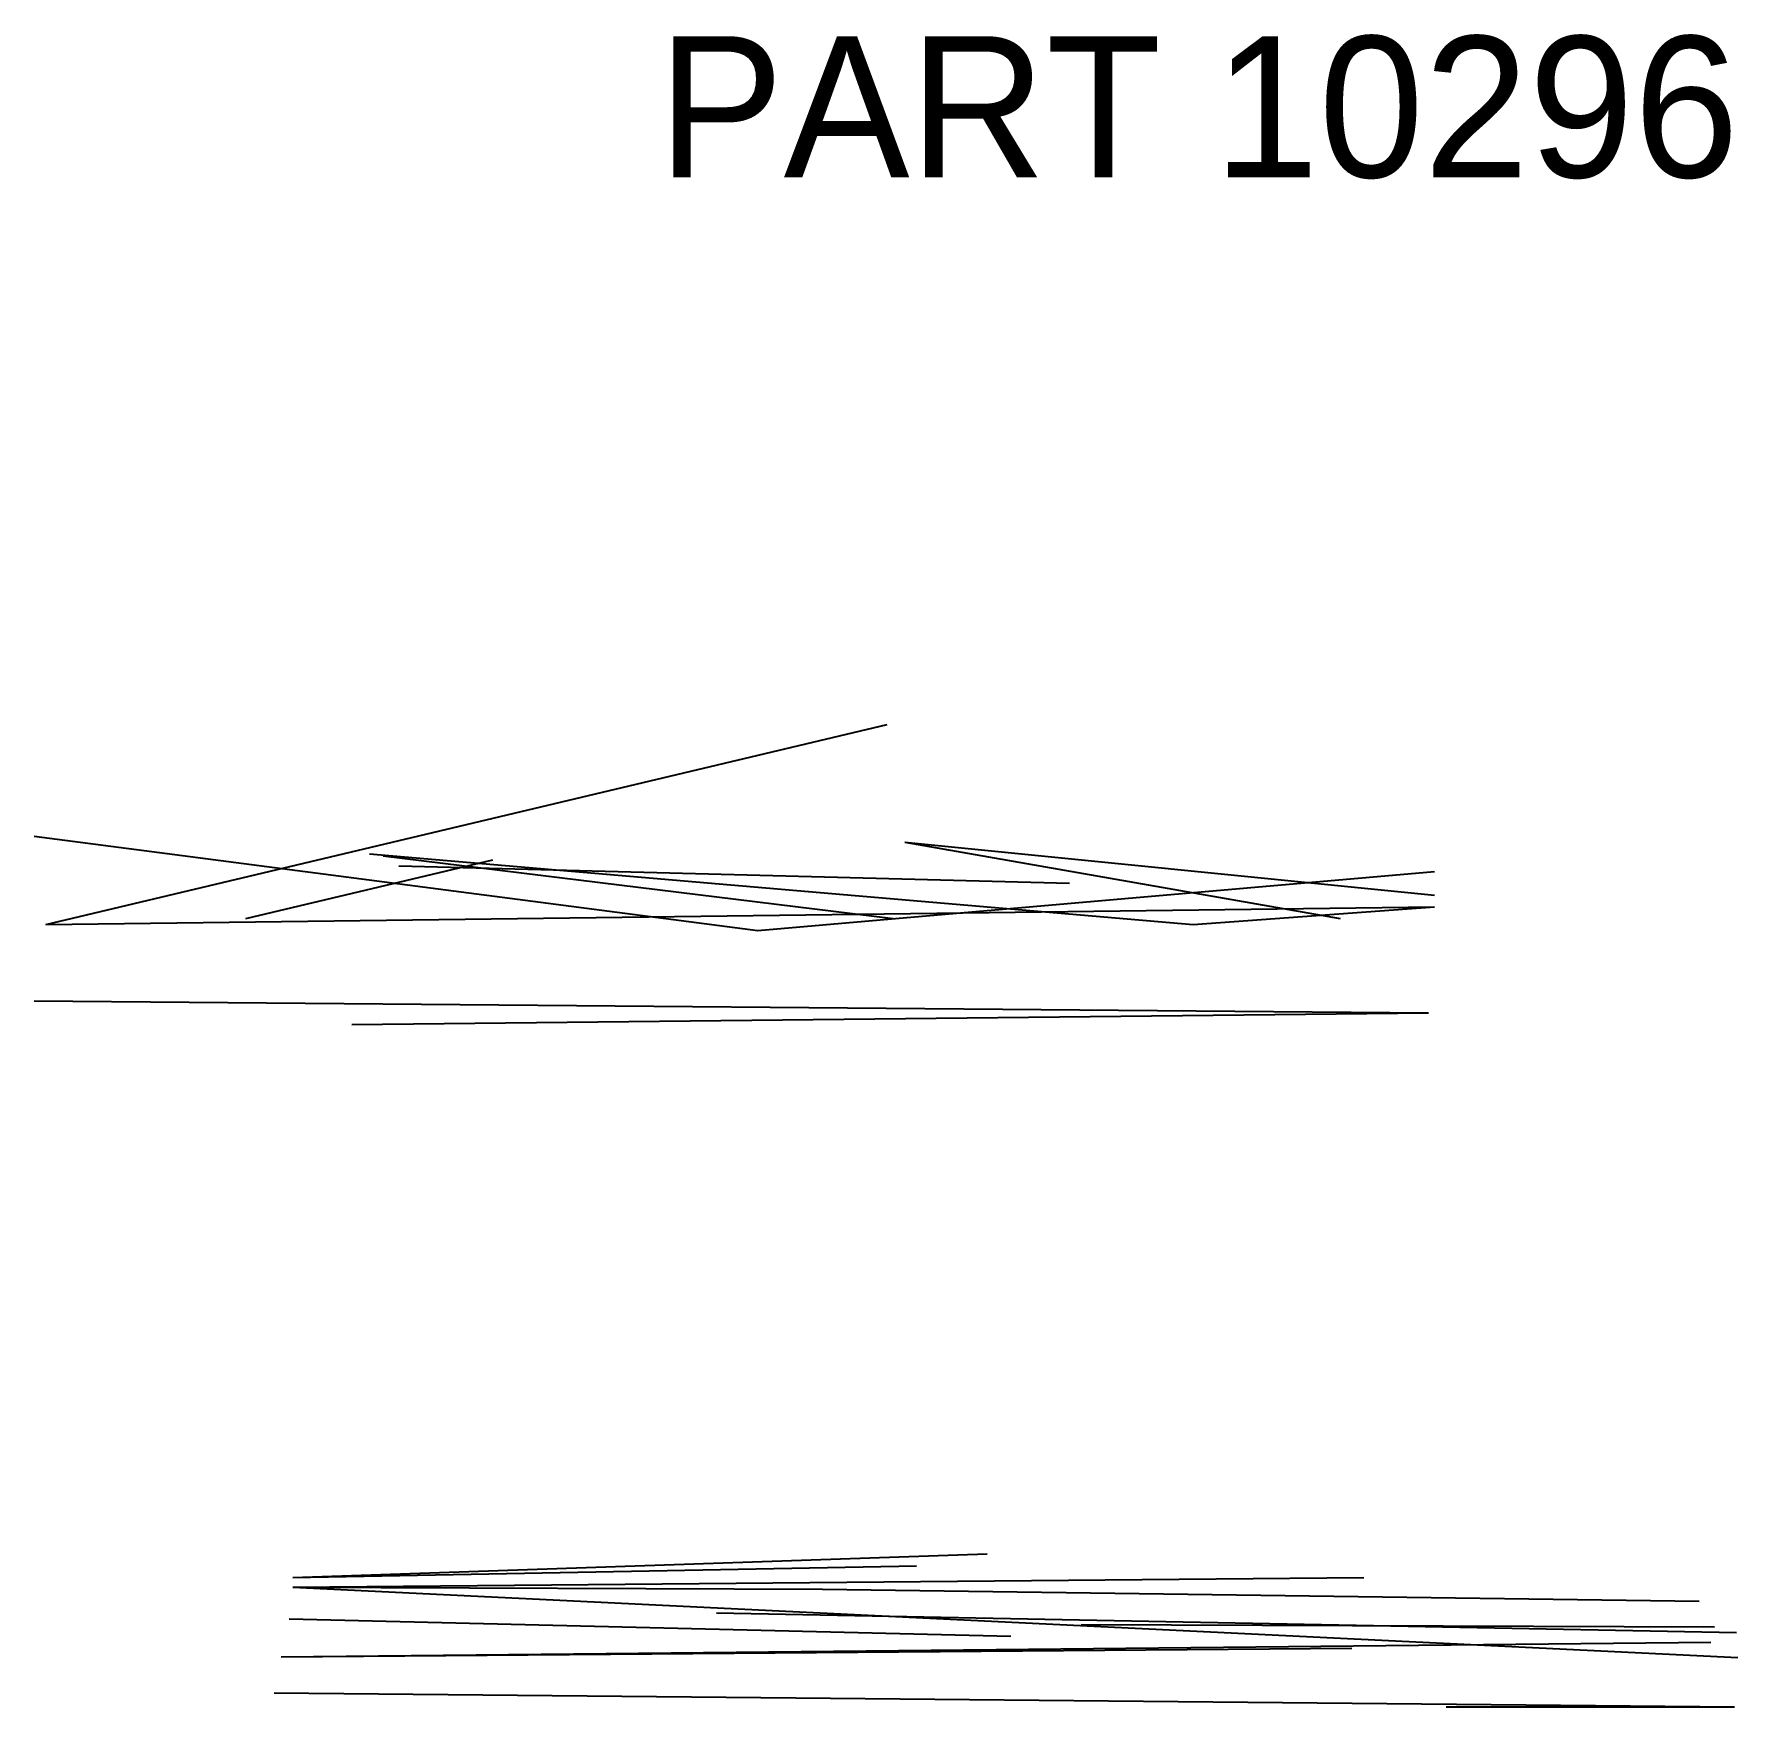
# Model space of a CAD drawing. Header units: millimetres. Extents: x 415 to 560, y 328 to 470.
import ezdxf

# ---------------------------------------------------------------- set-up
doc = ezdxf.new("R2010")
doc.units = ezdxf.units.MM
doc.layers.add('ANNOTATIONS', color=3, linetype='Continuous')
doc.layers.add('GEOMETRY', color=7, linetype='Continuous')

msp = doc.modelspace()

# ---------------------------------------------------------------- linework, layer by layer
at = {"layer": 'GEOMETRY'}
for p, q in [((416, 394.5), (487.5, 411.5)), ((415, 402), (476.5, 394)), ((489, 401.5), (534, 397)), ((489, 401.5), (526, 395)), ((433, 395), (454, 400)), ((443.5, 400.5), (513.5, 394.5)), ((444.67, 400.33), (488, 395)), ((446, 399.5), (503, 398)), ((476.5, 394), (534, 399)), ((416, 394.5), (534, 396)), ((513.5, 394.5), (534, 396)), ((415, 388), (533.5, 387)), ((442, 386), (533.5, 387)), ((437, 339), (496, 341)), ((437, 339), (490, 340)), ((437, 338.17), (528, 339)), ((437, 338.17), (559.8, 332.2)), ((437, 338.17), (482, 338)), ((482, 338), (556.5, 337)), ((473, 336), (559.67, 334.33)), ((436.67, 335.5), (498, 334)), ((504, 335), (557.8, 334.8)), ((436, 332.25), (557.5, 333.5)), ((436, 332.25), (527, 333)), ((435.4, 329.2), (559.5, 328)), ((535, 328), (559.5, 328))]:
    msp.add_line(p, q, dxfattribs=at)

# ---------------------------------------------------------------- texts
at = {"layer": 'ANNOTATIONS'}
msp.add_text('PART 10296', height=12, dxfattribs=at).set_placement((468, 458))

doc.saveas('drawing.dxf')
